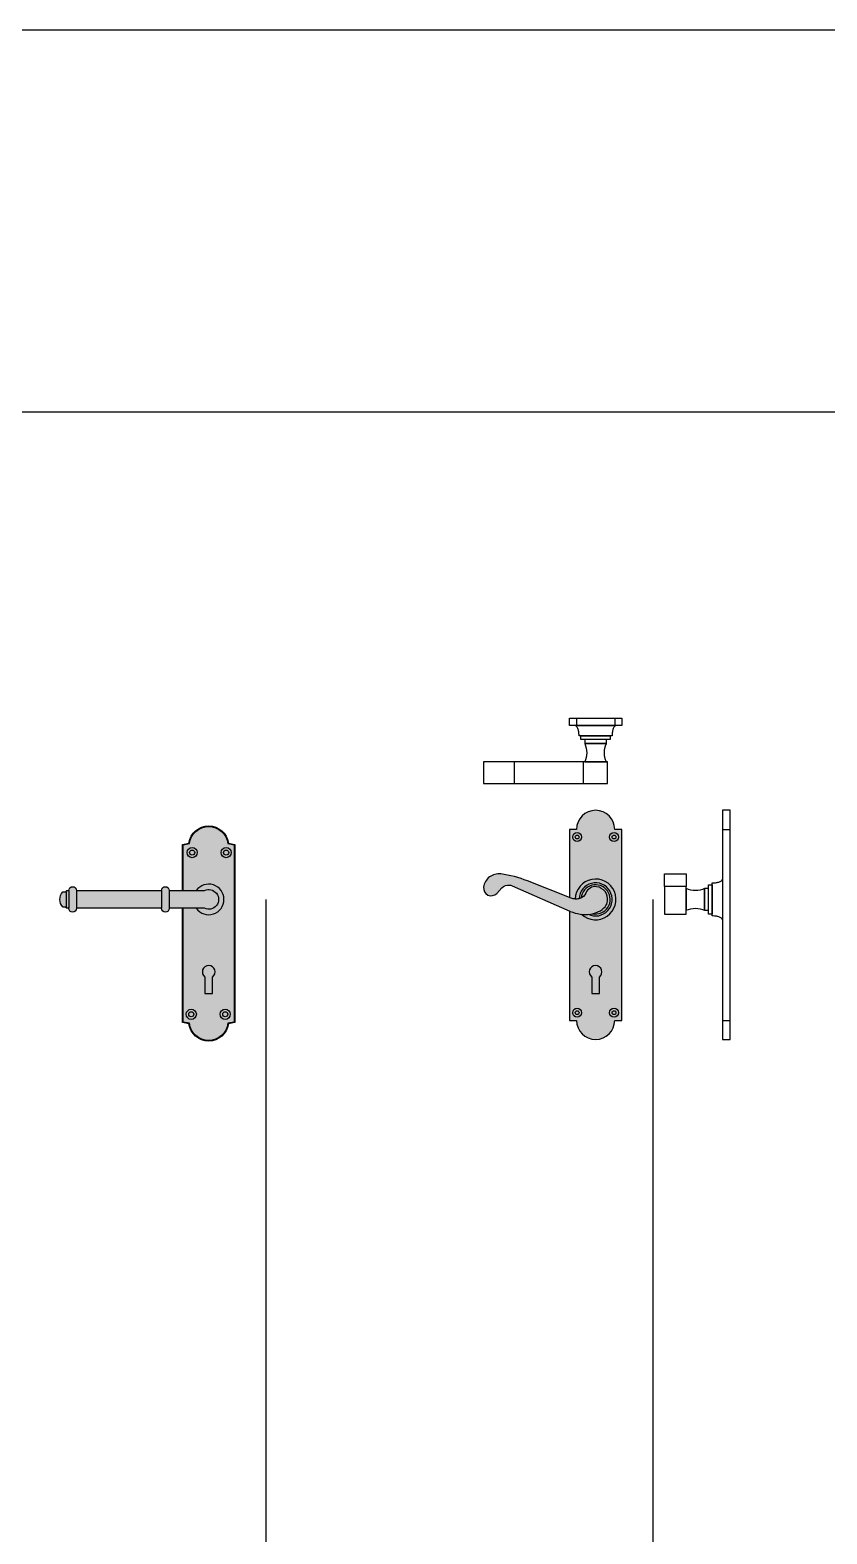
# Model space of a CAD drawing. Header units: millimetres. Extents: x 0 to 23312, y -3206 to 11448.
# Drawn here: x 11809 to 12435, y 10266 to 11448 of the extents above; entities that cross this region are included whole.
import ezdxf

# ---------------------------------------------------------------- set-up
doc = ezdxf.new("R2010")
doc.units = ezdxf.units.MM
doc.header["$LTSCALE"] = 10
doc.layers.add('40 - Detail Outline', color=142, linetype='Continuous')

msp = doc.modelspace()

# ---------------------------------------------------------------- hatches: boundary and pattern name
at = {"layer": '40 - Detail Outline', "ltscale": 10}
h = msp.add_hatch(color=69, dxfattribs=at)
h.dxf.hatch_style = 1
edge = h.paths.add_edge_path()
edge.add_line((12233.05780461854, 10755.73927486344), (12233.05780461854, 10669.906209368))
edge.add_line((12233.05780461854, 10669.906209368), (12238.55780461854, 10669.906209368))
edge.add_arc((12253.55780461854, 10669.906209368), 15, 180, 360)
edge.add_line((12268.55780461854, 10669.906209368), (12274.05780461854, 10669.906209368))
edge.add_line((12274.05780461854, 10669.906209368), (12274.05780461854, 10819.906209368))
edge.add_line((12274.05780461854, 10819.906209368), (12268.55780461854, 10819.906209368))
edge.add_arc((12253.55780461854, 10819.906209368), 15, 0, 180)
edge.add_line((12238.55780461854, 10819.906209368), (12233.05780461854, 10819.906209368))
edge.add_line((12233.05780461854, 10819.906209368), (12233.05780461854, 10766.40991659973))
edge.add_line((12233.05780461854, 10766.40991659973), (12200.06874323435, 10779.42312437702))
edge.add_arc((12167.22137644763, 10696.15358639814), 89.51405174628904, 68.47223395669963, 82.42501263902184)
edge.add_arc((12177.43956242266, 10772.99118717737), 11.99999999998935, 82.4250126389828, 172.4250126390517)
edge.add_arc((12171.49192332642, 10773.78212913522), 5.999999999997802, 172.4250126390218, 316.7607796451552)
edge.add_line((12175.86292253156, 10769.67185348162), (12179.95850176121, 10774.02722403727))
edge.add_arc((12185.05800083389, 10769.2319024414), 7.000000000007805, 82.42501263916478, 136.7607796452585, ccw=False)
edge.add_arc((12185.05800083387, 10769.23190244155), 6.999999999850462, 66.22888318685978, 82.42501263888192, ccw=False)
edge.add_line((12187.87958888834, 10775.63804331174), (12233.05780461854, 10755.73927486344))
h = msp.add_hatch(color=69, dxfattribs=at)
h.dxf.hatch_style = 1
edge = h.paths.add_edge_path()
edge.add_line((11928.96758724092, 10771.90620936795), (11928.96758724093, 10808.15620936796))
edge.add_line((11928.96758724093, 10808.15620936796), (11933.96758724093, 10809.15620936796))
edge.add_arc((11949.46758724093, 10807.00806121981), 15.6481481481491, 7.890372458100273, 172.1096275418997, ccw=False)
edge.add_line((11964.96758724093, 10809.15620936796), (11969.96758724093, 10808.15620936796))
edge.add_line((11969.96758724093, 10808.15620936796), (11969.96758724093, 10668.15620936795))
edge.add_line((11969.96758724093, 10668.15620936795), (11964.96758724093, 10667.15620936795))
edge.add_arc((11949.46758724093, 10669.3043575161), 15.6481481481491, 187.890372458235, 352.1096275418997, ccw=False)
edge.add_line((11933.96758724093, 10667.15620936791), (11928.96758724093, 10668.15620936795))
edge.add_line((11928.96758724093, 10668.15620936795), (11928.96758724099, 10757.90620936796))
edge.add_line((11928.96758724099, 10757.90620936796), (11918.46758724092, 10757.90620936796))
edge.add_arc((11915.46758724092, 10757.90620936796), 3, -179.99999999986107, 1.389253156958148e-10, ccw=False)
edge.add_line((11912.46758724092, 10757.90620936795), (11845.46758724092, 10757.90620936796))
edge.add_arc((11842.46758724092, 10757.90620936796), 2.999999999998181, -179.99999999986107, 1.389253156958148e-10, ccw=False)
edge.add_line((11839.46758724092, 10757.90620936795), (11837.96758724092, 10757.90620936796))
edge.add_arc((11837.96758724092, 10758.40620936797), 0.500000000003638, 180.0000000004169, 269.9999999995831, ccw=False)
edge.add_line((11837.46758724092, 10758.40620936796), (11837.46758724092, 10758.90620936796))
edge.add_line((11837.46758724092, 10758.90620936796), (11835.17716043915, 10758.90620936795))
edge.add_arc((11835.17716044983, 10759.40620942026), 0.5000000523104974, 223.7746638121017, 269.9999987754103, ccw=False)
edge.add_arc((11840.91758724091, 10764.90620936795), 8.450000000003081, 136.2253396643315, 223.7746603356685, ccw=False)
edge.add_arc((11835.19819523055, 10770.35692416218), 0.5496878202482921, 92.19306133361522, 134.0322760788983, ccw=False)
edge.add_line((11835.17716043915, 10770.90620936795), (11837.46758724092, 10770.90620936796))
edge.add_line((11837.46758724092, 10770.90620936796), (11837.46758724092, 10771.40620936796))
edge.add_arc((11837.96758724092, 10771.40620936796), 0.500000000003638, 90.00000000041689, 179.9999999995831, ccw=False)
edge.add_line((11837.96758724092, 10771.90620936796), (11839.46758724092, 10771.90620936795))
edge.add_arc((11842.46758724092, 10771.90620936795), 2.999999999998181, 0, 180, ccw=False)
edge.add_line((11845.46758724092, 10771.90620936795), (11912.46758724092, 10771.90620936795))
edge.add_arc((11915.46758724092, 10771.90620936795), 2.999999999998181, 0, 180, ccw=False)
edge.add_line((11918.46758724092, 10771.90620936795), (11928.96758724092, 10771.90620936795))

# ---------------------------------------------------------------- linework, layer by layer
at = {"layer": '40 - Detail Outline', "color": 251, "ltscale": 10}
for p, q in [((12238.55780461854, 10907.39336652256), (12238.55780461854, 10901.39336652256)), ((12268.55780461854, 10907.39336652256), (12268.55780461854, 10901.39336652256)), ((12189.71160597444, 10855.89336652256), (12189.71160597444, 10872.89336652256)), ((12244.01996429341, 10855.89336652256), (12244.01996429341, 10872.89336652256)), ((12353.25762947828, 10819.906209368), (12359.25762947828, 10819.906209368)), ((11837.46758724092, 10770.90620936796), (11837.467587241, 10758.90620936796)), ((11839.46758724092, 10771.90620936795), (11839.46758724092, 10757.90620936795)), ((11845.46758724092, 10771.90620936795), (11845.46758724092, 10757.90620936796)), ((11912.46758724092, 10771.90620936795), (11912.46758724092, 10757.90620936796)), ((11918.46758724092, 10771.90620936795), (11918.46758724092, 10757.90620936797)), ((12353.25762947828, 10669.906209368), (12359.25762947828, 10669.906209368))]:
    msp.add_line(p, q, dxfattribs=at)
at = {"layer": '40 - Detail Outline', "color": 251}
msp.add_line((11949.46758724093, 10690.90620936798), (11952.46758724093, 10690.90620936798), dxfattribs=at)
at = {"layer": '40 - Detail Outline', "color": 3}
msp.add_lwpolyline([(13142.57990176103, 11447.77581144133), (0, 11447.77581144133), (0, 11147.77581144133), (13142.57990176103, 11147.77581144133)], close=True, dxfattribs=at)
at = {"layer": '40 - Detail Outline', "color": 3, "ltscale": 10}
msp.add_lwpolyline([(0, 11147.77581144133), (13142.57990176103, 11147.77581144133), (13142.57990176103, -3206.34094999513), (0, -3206.34094999513)], close=True, dxfattribs=at)
at = {"layer": '40 - Detail Outline', "color": 251, "ltscale": 10}
for points in [[(12233.05780461854, 10907.39336652256), (12274.05780461854, 10907.39336652256), (12274.05780461854, 10901.39336652256), (12233.05780461854, 10901.39336652256)], [(12242.05780461854, 10890.39336652256), (12242.05780461854, 10893.39336652256), (12265.05780461854, 10893.39336652256), (12265.05780461854, 10890.39336652256)], [(12262.05780461854, 10887.39336652256), (12262.05780461854, 10890.39336652256), (12245.05780461854, 10890.39336652256), (12245.05780461854, 10887.39336652256)], [(12262.98290607609, 10855.89336652256), (12262.98290607609, 10872.89336652256), (12165.54428423017, 10872.89336652256), (12165.54428423017, 10855.89336652256)], [(12359.25762947828, 10834.906209368), (12353.25762947828, 10834.906209368), (12353.25762947828, 10654.906209368), (12359.25762947828, 10654.906209368)], [(12307.75762947828, 10753.25304970355), (12324.75762947828, 10753.25304970355), (12324.75762947828, 10774.93768177524), (12307.75762947828, 10774.93768177524)], [(12339.25762947828, 10756.40620936796), (12342.25762947828, 10756.40620936796), (12342.25762947828, 10773.40620936796), (12339.25762947828, 10773.40620936796)], [(12342.25762947828, 10776.40620936796), (12345.25762947828, 10776.40620936796), (12345.25762947828, 10753.40620936796), (12342.25762947828, 10753.40620936796)]]:
    msp.add_lwpolyline(points, close=True, dxfattribs=at)
for points in [[(12269.55780461854, 10901.39336652256, 0.2118475554115871), (12268.60735033085, 10900.97174141138, 0.09452538941722147), (12267.43648427498, 10899.05022077206, 0.05121271341346343), (12266.81009806421, 10896.66132549511, 0.03854372650968155), (12266.55780461854, 10893.39336652256), (12240.55780461854, 10893.39336652256, 0.03854372650968155), (12240.30551117288, 10896.66132549511, 0.05121271341346343), (12239.6791249621, 10899.05022077206, 0.09452538941722147), (12238.50825890624, 10900.97174141138, 0.2118475554115871), (12237.55780461854, 10901.39336652256)], [(12262.05780461854, 10872.89336652256, -0.2068965517241152), (12262.05780461854, 10887.39336652256), (12245.05780461854, 10887.39336652256, -0.2068965517241152), (12245.05780461854, 10872.89336652256)], [(12324.75762947828, 10756.40620936796, -0.2068965517241152), (12339.25762947828, 10756.40620936796), (12339.25762947828, 10773.40620936796, -0.2068965517241152), (12324.75762947828, 10773.40620936796)], [(12353.25762947828, 10748.90620936796, 0.2118475554115871), (12352.8360043671, 10749.85666365566, 0.09452538941722147), (12350.91448372777, 10751.02752971152, 0.05121271341346343), (12348.52558845082, 10751.6539159223, 0.03854372650968155), (12345.25762947828, 10751.90620936796), (12345.25762947828, 10777.90620936796, 0.03854372650968155), (12348.52558845082, 10778.15850281363, 0.05121271341346343), (12350.91448372777, 10778.7848890244, 0.09452538941722147), (12352.8360043671, 10779.95575508026, 0.2118475554115871), (12353.25762947828, 10780.90620936796)]]:
    msp.add_lwpolyline(points, format="xyb", close=True, dxfattribs=at)
for points in [[(12233.05780461854, 10755.73927486344), (12233.05780461854, 10669.906209368), (12238.55780461854, 10669.906209368, 1), (12268.55780461854, 10669.906209368), (12274.05780461854, 10669.906209368), (12274.05780461854, 10819.906209368), (12268.55780461854, 10819.906209368, 0.9999999999999999), (12238.55780461854, 10819.906209368), (12233.05780461854, 10819.906209368), (12233.05780461854, 10766.40991659973)], [(11928.96758724092, 10771.90620936795), (11928.96758724093, 10808.15620936796), (11933.96758724093, 10809.15620936796, -0.8709677419350975), (11964.96758724093, 10809.15620936796), (11969.96758724093, 10808.15620936796), (11969.96758724093, 10668.15620936795), (11964.96758724093, 10667.15620936795, -0.8709677419340642), (11933.96758724093, 10667.15620936791), (11928.96758724093, 10668.15620936795), (11928.96758724099, 10757.90620936796)], [(11929.46758724093, 10771.90620936795), (11929.46758724094, 10807.7463074166), (11934.41836739206, 10808.73646344682, -0.8917236943771624), (11964.5168070898, 10808.73646344682), (11969.46758724092, 10807.7463074166), (11969.46758724092, 10668.56611131932), (11964.5168070898, 10667.57595528909, -0.891723694375851), (11934.41836739206, 10667.57595528905), (11929.46758724094, 10668.56611131931), (11929.467587241, 10757.90620936796)], [(11946.14155356702, 10771.90620936796, -1.582290524841011), (11946.14155356705, 10757.90620936794), (11918.46758724092, 10757.90620936796, -0.9999999999999999), (11912.46758724092, 10757.90620936795), (11845.46758724092, 10757.90620936796, -0.9999999999999999), (11839.46758724092, 10757.90620936795), (11837.96758724092, 10757.90620936796, -0.4142135623688329), (11837.46758724092, 10758.40620936796), (11837.46758724092, 10758.90620936796), (11835.17716043915, 10758.90620936795, -0.2044764116929459), (11834.81612730048, 10759.06029741212, -0.4017405799667941), (11834.81612730048, 10770.75212132378, -0.1846134822217207), (11835.17716043915, 10770.90620936795), (11837.46758724092, 10770.90620936796), (11837.46758724092, 10771.40620936796, -0.4142135623688329), (11837.96758724092, 10771.90620936796), (11839.46758724092, 10771.90620936795, -0.9999999999999999), (11845.46758724092, 10771.90620936795), (11912.46758724092, 10771.90620936795, -0.9999999999999999), (11918.46758724092, 10771.90620936795), (11946.14155356702, 10771.90620936796)], [(12254.35820822429, 10774.86786723691, 0.3445581001462559), (12245.86170015523, 10769.87329835352, -0.219575724959094), (12241.25528343691, 10765.66998765117, -0.09152268852590859), (12237.86904526774, 10765.17969767487, -0.08444569942044718), (12234.2445821056, 10765.94176802634), (12200.06874323435, 10779.42312437702, 0.06095581011110122), (12179.0214463384, 10784.88646536986, 0.4142135623734503), (12165.54428423017, 10774.57307109309, 0.7287833271920983), (12175.86292253156, 10769.67185348162), (12179.95850176121, 10774.02722403727, -0.2416288081788737), (12185.98076645138, 10776.17081472036, -0.07078682433185231), (12187.87958888834, 10775.63804331174), (12233.25891700587, 10755.65069480859), (12233.65037868344, 10755.48285337078, 0.1322643933830586), (12249.45466857591, 10753.3811327068, 0.07850392260609124), (12255.93418534327, 10755.29693606963, 0.1071725458337084), (12260.99621547697, 10759.20695436126, 0.1427991817423137), (12262.95270345494, 10763.63689881338, 0.4147936883933388), (12254.37780189754, 10774.86528132904)]]:
    msp.add_lwpolyline(points, format="xyb", dxfattribs=at)
msp.add_lwpolyline([(12307.75762947828, 10774.93768177524), (12307.75762947828, 10784.99118717736), (12324.75762947828, 10784.99118717735), (12324.75762947828, 10774.93768177524)], dxfattribs=at)
at = {"layer": '40 - Detail Outline', "color": 2}
for points in [[(11994.46758724092, 10764.90620936795), (11994.46758724092, 9764.90620936795), (11810.1368357704, 9764.90620936795)], [(12298.55780461852, 10764.90620936795), (12298.55780461852, 9764.90620936795), (12114.227053148, 9764.90620936795)]]:
    msp.add_lwpolyline(points, dxfattribs=at)
at = {"layer": '40 - Detail Outline', "color": 251}
for points in [[(11946.46758724093, 10690.90620936798), (11952.46758724093, 10690.90620936798), (11952.46758724093, 10703.90620936798, 3.000000000021827), (11946.46758724095, 10703.90620936797)], [(12250.55780461853, 10690.90620936797), (12256.55780461853, 10690.90620936797), (12256.55780461853, 10703.90620936797, 3.000000000021827), (12250.55780461855, 10703.90620936796)]]:
    msp.add_lwpolyline(points, format="xyb", close=True, dxfattribs=at)
at = {"layer": '40 - Detail Outline', "color": 251, "ltscale": 10}
for centre, radius in [((12239.05780461854, 10813.906209368), 3.5), ((12239.05780461854, 10813.906209368), 1.5), ((12268.05780461854, 10813.906209368), 3.5), ((12268.05780461854, 10813.906209368), 1.5), ((12239.05780461854, 10675.906209368), 3.5), ((12268.05780461854, 10675.906209368), 3.5), ((12239.05780461854, 10675.906209368), 1.5), ((12268.05780461854, 10675.906209368), 1.5)]:
    msp.add_circle(centre, radius, dxfattribs=at)
at = {"layer": '40 - Detail Outline', "color": 251}
for centre, radius in [((11936.46758724094, 10801.65620936798), 4), ((11936.46758724094, 10801.65620936798), 2), ((11963.16894646859, 10801.65620936798), 4), ((11963.16894646859, 10801.65620936798), 2), ((11935.76622801328, 10674.65620936796), 4), ((11935.76622801328, 10674.65620936796), 2), ((11962.46758724093, 10674.65620936796), 4), ((11962.46758724093, 10674.65620936796), 2)]:
    msp.add_circle(centre, radius, dxfattribs=at)
msp.add_arc((11949.46758724093, 10764.90620936796), 12, 215.6853347128551, 144.3146652871449, dxfattribs=at)
at = {"layer": '40 - Detail Outline', "color": 251, "ltscale": 10}
for radius, start, end in [(16, 226.7459452918392, 178.9622451578295), (13, 244.0720756249071, 177.529122462276), (11.5, 257.7717219351752, 174.5397195160095)]:
    msp.add_arc((12253.55780461853, 10764.90620936796), radius, start, end, dxfattribs=at)

doc.saveas('drawing.dxf')
